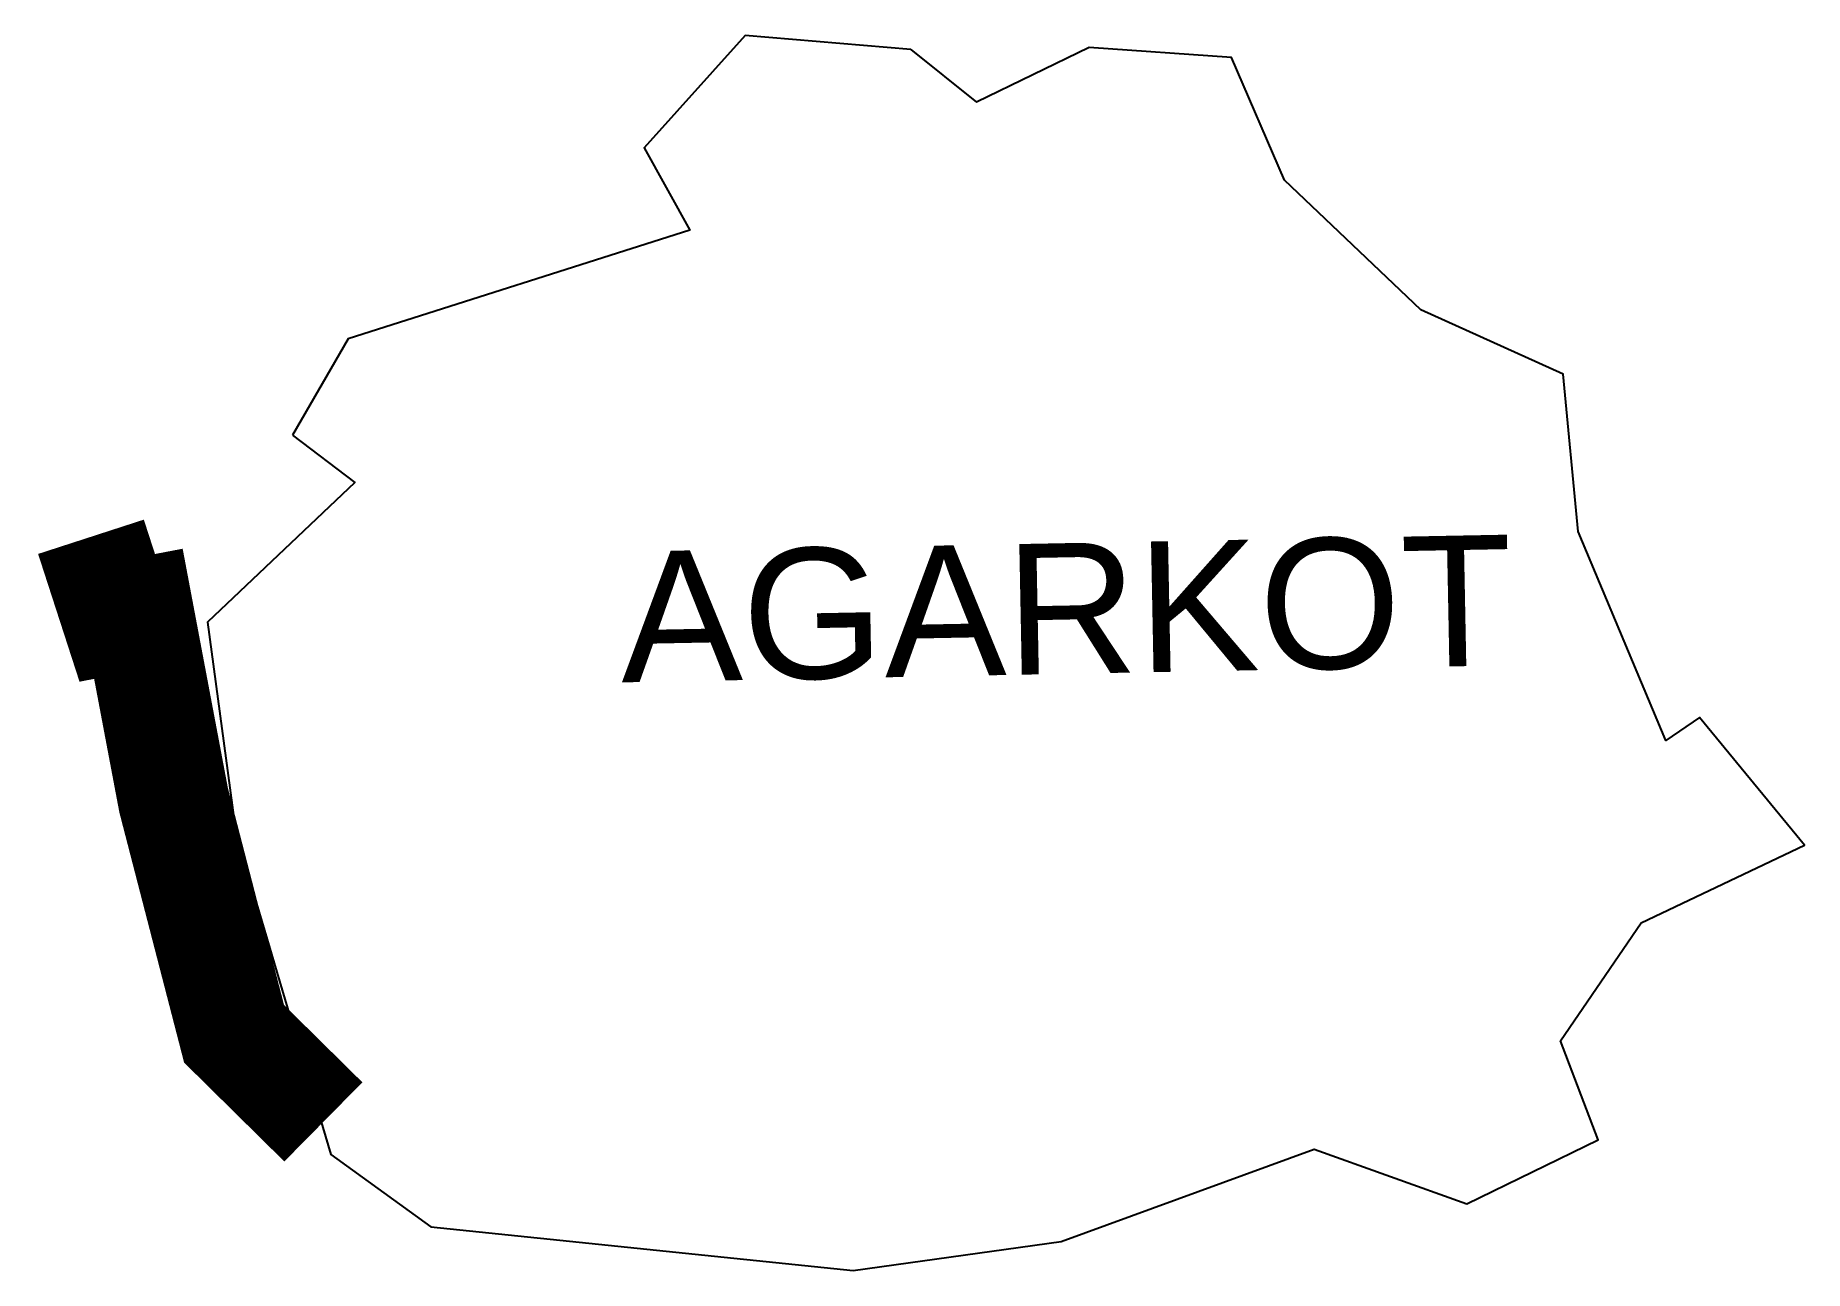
# Model space of a CAD drawing. Header units: metres. Extents: x 280849 to 281644, y 2051707 to 2052262.
import ezdxf

# ---------------------------------------------------------------- set-up
doc = ezdxf.new("R2010")
doc.units = ezdxf.units.M
doc.header["$MEASUREMENT"] = 0
for name, color, linetype in [('ARTIFICIALLY PROTECTED', 10, 'Continuous'), ('village', 3, 'Continuous'), ('VILLAGE NAME', 250, 'Continuous')]:
    doc.layers.add(name, color=color, linetype=linetype)
doc.styles.get("Standard").update_dxf_attribs({"font": 'simplex.shx'})

msp = doc.modelspace()

# ---------------------------------------------------------------- linework, layer by layer
at = {"color": 3, "flags": 128}
for points in [[(281242.33, 2052255.8), (281271.77, 2052232.13)], [(280989.31, 2052125.59), (280964.2, 2052082.29)]]:
    msp.add_lwpolyline(points, dxfattribs=at)
at = {"layer": 'ARTIFICIALLY PROTECTED', "const_width": 50, "flags": 128}
msp.add_lwpolyline([(280873.58, 2052036.66), (280885.4, 2052000.21), (280894.91, 2052002.03), (280910.78, 2051918.1), (280937.94, 2051813.19), (280978.09, 2051773.58)], dxfattribs=at)
at = {"layer": 'village', "color": 3}
for points in [[(281242.33, 2052255.8), (281167.81, 2052262.1), (281122.35, 2052211.57), (281142.87, 2052174.49), (280989.31, 2052125.59)], [(280964.2, 2052082.29), (280992.24, 2052061.1), (280925.94, 2051998.31), (280938.86, 2051902.59), (280981.48, 2051758.97), (281026.46, 2051726.46), (281216.4, 2051706.72), (281309.96, 2051719.84), (281423.76, 2051761.28), (281492.42, 2051736.76), (281551.41, 2051765.54), (281534.42, 2051810.08), (281570.72, 2051863.06), (281644.26, 2051897.95), (281596.92, 2051955.46), (281581.84, 2051945.11), (281542.46, 2052038.99), (281535.64, 2052109.8), (281471.6, 2052138.76), (281410.3, 2052196.94), (281386.49, 2052252.22), (281322.43, 2052256.63), (281271.77, 2052232.13)]]:
    msp.add_lwpolyline(points, dxfattribs=at)

# ---------------------------------------------------------------- texts
at = {"layer": 'VILLAGE NAME', "insert": (281111.08, 2052029.93), "char_height": 58.7483, "attachment_point": 1, "rotation": 1.10283}
msp.add_mtext_dynamic_manual_height_columns('{\\fArial|b0|i0|c0|p34;AGARKOT}', width=726.9295, gutter_width=543.74, heights=[0], dxfattribs=at)

doc.saveas('drawing.dxf')
